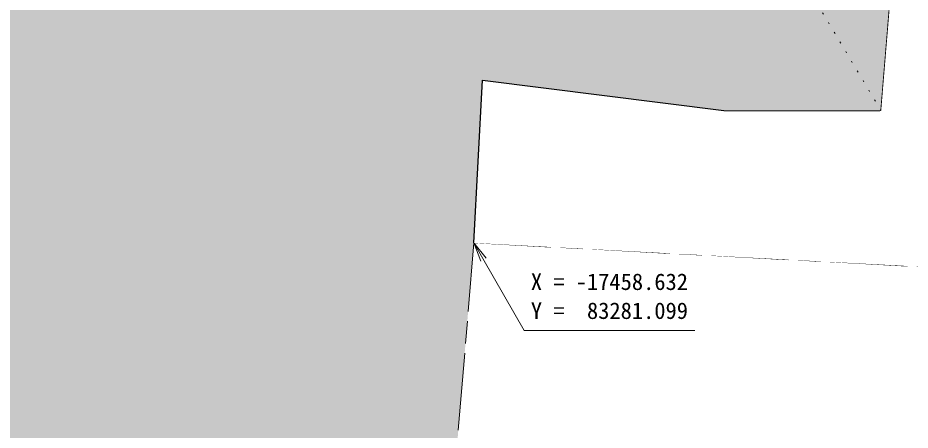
# Model space of a CAD drawing. Units: millimetres at full size, sheet at 1:500; details may follow other scales. Extents: x -417044 to 216158, y -161187 to 194934.
# Drawn here: x -77916 to -8537, y -110574 to -78533 of the extents above; entities that cross this region are included whole.
import ezdxf
from ezdxf.enums import TextEntityAlignment as Align

# ---------------------------------------------------------------- set-up
doc = ezdxf.new("R2010")
doc.units = ezdxf.units.MM
doc.header["$LTSCALE"] = 500
doc.linetypes.add('CHAIN', pattern=[18.5, 12, -1.5, 3.5, -1.5])
doc.linetypes.add('DOTTED', pattern=[1.75, 0.25, -1.5])
doc.layers.add('2-0_レイヤ0', color=7, linetype='Continuous', lineweight=13)
doc.layers.add('3-0_レイヤ0', color=254, linetype='Continuous', lineweight=35)
doc.styles.add('ＭＳ ゴシック', font='')
doc.styles.get('ＭＳ ゴシック').set_extended_font_data('MS Gothic')

msp = doc.modelspace()

# ---------------------------------------------------------------- linework, layer by layer
at = {"layer": '3-0_レイヤ0'}
for points in [[(-72491.4, 57649), (-175606.6, -143023.1), (-87803.3, 61920.6)], [(-72491.4, 57649), (-73150.5, 45265.3), (-175606.6, -143023.1)]]:
    msp.add_solid(points, dxfattribs=at)

# ---------------------------------------------------------------- texts
at = {"layer": '2-0_レイヤ0', "style": 'ＭＳ ゴシック'}
for s, p in [('X = -17458.632', (-38029.2, -100067)), ('Y =  83281.099', (-38029.2, -102317))]:
    msp.add_text(s, height=1283, dxfattribs=at).set_placement(p, align=Align.BOTTOM_LEFT)

# ---------------------------------------------------------------- wipeouts: each hides what was drawn before it
at = {"color": 7}
msp.add_wipeout([(-23020.3, -85737), (-41789.9, -83369.4), (-42463.5, -96025.4), (-42463.5, -96025.4)], dxfattribs=at)

# ---------------------------------------------------------------- next in the draw order: linework, layer by layer
at = {"layer": '3-0_レイヤ0'}
msp.add_solid([(-32922.2, -70146.6), (-23698.8, -77782.6), (-41789.9, -83369.4)], dxfattribs=at)

# ---------------------------------------------------------------- next in the draw order: wipeouts: each hides what was drawn before it
at = {"color": 7}
msp.add_wipeout([(-10789, -85753.2), (-23020.3, -85737), (-42463.5, -96025.4), (-42463.5, -96025.4)], dxfattribs=at)

# ---------------------------------------------------------------- next in the draw order: linework, layer by layer
at = {"layer": '2-0_レイヤ0', "color": 214, "lineweight": 25}
for p, q in [((-10789, -85753.2), (-9681.3, -72334.9)), ((-42463.5, -96025.4), (-41789.9, -83369.4)), ((-41789.9, -83369.4), (-23020.3, -85737)), ((-23020.3, -85737), (-10789, -85753.2))]:
    msp.add_line(p, q, dxfattribs=at)
at = {"layer": '2-0_レイヤ0', "color": 3, "linetype": 'DOTTED', "lineweight": 18}
msp.add_line((-10789, -85753.2), (-17694.9, -74195.2), dxfattribs=at)
at = {"layer": '2-0_レイヤ0'}
for q in [(-41497, -97199.4), (-41930, -97449.4)]:
    msp.add_line((-42463.5, -96025.4), q, dxfattribs=at)
at = {"layer": '2-0_レイヤ0', "color": 1, "linetype": 'CHAIN', "lineweight": 18}
msp.add_lwpolyline([(-179439.8, -146233.6), (-173426.8, -146766), (-107155.9, -151930.9), (-98722, -152487.1), (-47489.4, -156665.7), (-42463.5, -96025.4), (40305.7, -100430.5)], dxfattribs=at)
at = {"layer": '2-0_レイヤ0'}
msp.add_lwpolyline([(-42463.5, -96025.4), (-38542.4, -102817), (-25279.2, -102817)], dxfattribs=at)
at = {"layer": '3-0_レイヤ0'}
for points in [[(-73150.5, 45265.3), (-38113.8, -45042.2), (-175606.6, -143023.1)], [(-38113.8, -45042.2), (-32922.2, -70146.6), (-175606.6, -143023.1)], [(-32922.2, -70146.6), (-41789.9, -83369.4), (-175606.6, -143023.1)], [(-10905.8, -72289.7), (-10789, -85753.2), (-14915.3, -72937.1)], [(-10905.8, -72289.7), (-9887.2, -72319.5), (-10789, -85753.2)], [(-9887.2, -72319.5), (-9681.3, -72334.9), (-10789, -85753.2)], [(-10789, -85753.2), (-16801, -73706), (-14915.3, -72937.1)], [(-23698.8, -77782.6), (-17694.9, -74195.2), (-10789, -85753.2)], [(-10789, -85753.2), (-17694.9, -74195.2), (-16801, -73706)], [(-23698.8, -77782.6), (-10789, -85753.2), (-41789.9, -83369.4)], [(-41789.9, -83369.4), (-98722, -152487.1), (-175606.6, -143023.1)], [(-41789.9, -83369.4), (-47489.4, -156665.7), (-98722, -152487.1)], [(-41789.9, -83369.4), (-42463.5, -96025.4), (-47489.4, -156665.7)], [(-10789, -85753.2), (-23020.3, -85737), (-41789.9, -83369.4)]]:
    msp.add_solid(points, dxfattribs=at)

# ---------------------------------------------------------------- next in the draw order: wipeouts: each hides what was drawn before it
at = {"color": 7}
msp.add_wipeout([(36072.3, -100205.2), (35862.6, 81497.5), (-13588.6, 72365.8), (-13588.6, 72365.8)], dxfattribs=at)

# ---------------------------------------------------------------- next in the draw order: wipeouts: each hides what was drawn before it
msp.add_wipeout([(-10789, -85753.2), (-42463.5, -96025.4), (36072.3, -100205.2), (36072.3, -100205.2)], dxfattribs=at)

# ---------------------------------------------------------------- next in the draw order: wipeouts: each hides what was drawn before it
msp.add_wipeout([(-9681.3, -72334.9), (-10789, -85753.2), (36072.3, -100205.2), (36072.3, -100205.2)], dxfattribs=at)

# ---------------------------------------------------------------- next in the draw order: wipeouts: each hides what was drawn before it
msp.add_wipeout([(36072.3, -100205.2), (-13588.6, 72365.8), (-40628.5, 30235.6), (-40628.5, 30235.6)], dxfattribs=at)

# ---------------------------------------------------------------- next in the draw order: wipeouts: each hides what was drawn before it
msp.add_wipeout([(36072.3, -100205.2), (-40628.5, 30235.6), (-16981.5, -32362.9), (-16981.5, -32362.9)], dxfattribs=at)

# ---------------------------------------------------------------- next in the draw order: wipeouts: each hides what was drawn before it
msp.add_wipeout([(36072.3, -100205.2), (-16981.5, -32362.9), (-14362.9, -44317.8), (-14362.9, -44317.8)], dxfattribs=at)

# ---------------------------------------------------------------- next in the draw order: wipeouts: each hides what was drawn before it
msp.add_wipeout([(-9681.3, -72334.9), (36072.3, -100205.2), (-14362.9, -44317.8), (-14362.9, -44317.8)], dxfattribs=at)

doc.saveas('drawing.dxf')
